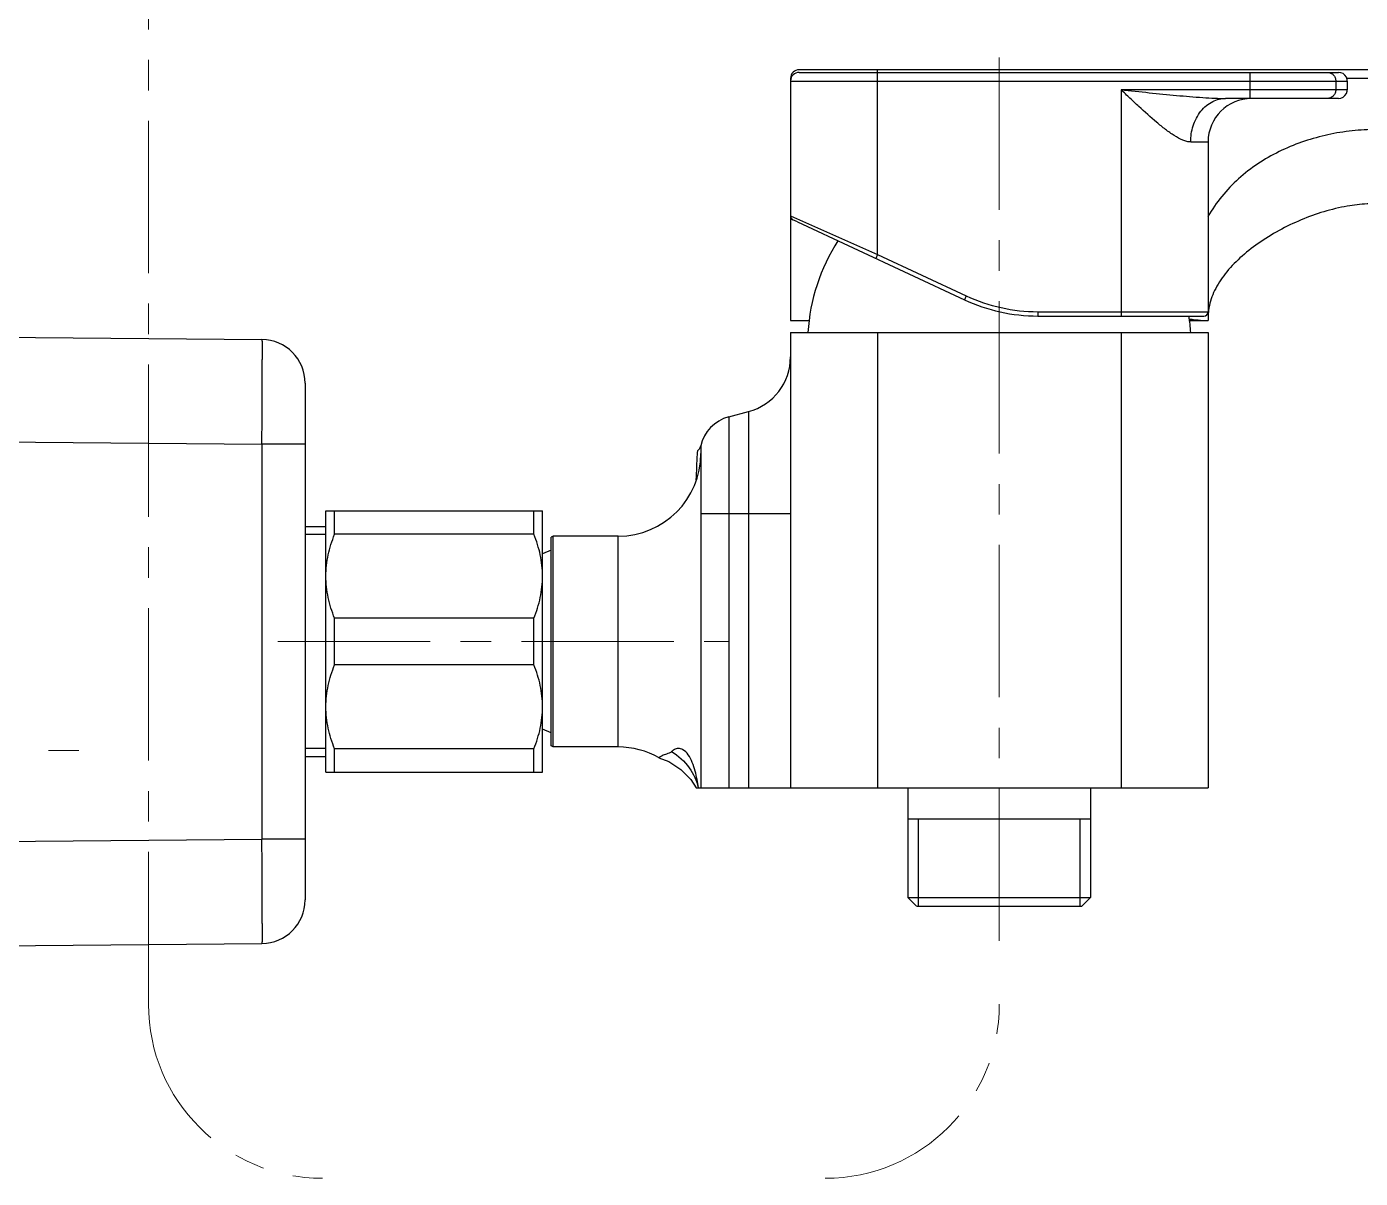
# Model space of a CAD drawing. Extents: x 0 to 1693, y 0 to 1240.
# Drawn here: x 142.2 to 295.5, y 245 to 377.3 of the extents above; entities that cross this region are included whole.
import ezdxf

# ---------------------------------------------------------------- set-up
doc = ezdxf.new("R2010")
doc.units = 0
doc.header["$LTSCALE"] = 14
doc.header["$MEASUREMENT"] = 0
doc.linetypes.add('CENTER', pattern=[2, 1.25, -0.25, 0.25, -0.25])
doc.layers.get('0').update_dxf_attribs({"linetype": 'CONTINUOUS'})
for name, color, linetype in [('DEF_LAYER_ASSEM_MEMBER', 7, 'CONTINUOUS'), ('MEMBER', 7, 'CONTINUOUS'), ('MODEL', 7, 'CONTINUOUS')]:
    doc.layers.add(name, color=color, linetype=linetype)

msp = doc.modelspace()

# ---------------------------------------------------------------- linework, layer by layer
at = {"color": 1, "linetype": 'CENTER', "lineweight": 5}
for p, q in [((156.1975008436366, 264.9534091178189), (156.1975008436357, 420.7271153567929)), ((253.9975008436363, 272.2272872658499), (253.9975008436363, 374.82339375275)), ((171.0729939501357, 306.6272872961499), (222.9289648209356, 306.6272872961499)), ((123.6975008436352, 294.1272872961499), (150.1987683877355, 294.1272872961499))]:
    msp.add_line(p, q, dxfattribs=at)
for centre, start, end in [((176.1975008436357, 264.9534091178189), 180, 270), ((233.997500843635, 264.9534091178189), 270, 0)]:
    msp.add_arc(centre, 20, start, end, dxfattribs=at)
at = {"layer": 'DEF_LAYER_ASSEM_MEMBER', "color": 7, "linetype": 'Continuous'}
for p, q in [((229.9975008519355, 371.0272872961498), (229.9975008519355, 355.5372062184499)), ((230.9975008519355, 372.0272872961498), (292.9896313839358, 372.0272872961498)), ((292.6784093867359, 371.0272872961498), (292.6784093867359, 370.0272872961498)), ((293.9964777808359, 371.0272872961498), (293.9964777808359, 370.0272872961498)), ((292.9896313839358, 369.0272872961498), (279.9975008519355, 369.0272872961498)), ((277.9975008519355, 364.0272872961498), (277.9975008519355, 344.5272872961499)), ((230.7834847148356, 354.8521607935498), (230.2748545065356, 355.08958565475)), ((230.7859015909357, 354.8510337857499), (249.9790288617355, 345.90113155545)), ((258.4313940965353, 344.0272872961499), (277.4975008519355, 344.0272872961499)), ((134.1975008436352, 341.6272872961499), (169.2411335211359, 341.32146614685)), ((174.1975008437353, 336.3216565315499), (174.1975008437353, 276.93291806075)), ((134.1975008436352, 271.6272872961499), (169.2411335211359, 271.9331084454499))]:
    msp.add_line(p, q, dxfattribs=at)
at = {"layer": 'DEF_LAYER_ASSEM_MEMBER', "color": 9, "linetype": 'Continuous'}
for p, q in [((229.9975008519355, 371.0272872961498), (293.9964777808359, 371.0272872961498)), ((239.9975008519355, 351.1072834659499), (239.9975008519355, 372.0272872961498)), ((282.8036032515361, 372.0272872961498), (282.8036032515361, 369.0272872961498)), ((267.9975008519355, 370.0272872961498), (267.9975008519355, 344.0272872961499)), ((293.9964777808359, 370.0272872961498), (267.9975008519355, 370.0272872961498)), ((275.9975008519355, 364.0272872961498), (277.9975008519355, 364.0272872961498)), ((229.9975008519355, 355.5372062184499), (239.9975008519355, 351.1072834659499)), ((239.9975008519355, 351.1072834659499), (239.7861917210362, 350.65412957245)), ((239.9975008519355, 351.1072834659499), (250.1903379926357, 346.35428544895)), ((250.1903379926357, 346.35428544895), (249.9790288616355, 345.90113155545)), ((258.4313940965353, 344.5272872961499), (258.4313940965353, 344.0272872961499)), ((258.4313940965353, 344.5272872961499), (277.9975008519355, 344.5272872961499)), ((169.2582969633354, 339.1318738614499), (169.2584448377352, 339.02964188505)), ((134.1975008436352, 329.6277442193499), (169.2411335211359, 329.3219230700499)), ((169.2411335211359, 329.3219230700499), (169.2411335211359, 283.93265152215)), ((174.1975008437353, 329.3219230700499), (169.2411335211359, 329.3219230700499)), ((134.1975008436352, 283.6268303728499), (169.2411335211359, 283.93265152215)), ((174.1975008437353, 283.93265152215), (169.2411335211359, 283.9326515223499)), ((169.2584448738357, 274.2249229529499), (169.2582970193357, 274.1227016850499))]:
    msp.add_line(p, q, dxfattribs=at)
at = {"layer": 'DEF_LAYER_ASSEM_MEMBER', "color": 7, "linetype": 'Continuous'}
for points in [[(293.9887084313355, 371.0272872961498), (293.9737426168354, 371.1996709559498), (293.8880408985356, 371.46461228675), (293.7324943313356, 371.6957871545499), (293.5192317109354, 371.8750420877498), (293.2648711926354, 371.9884579258498), (292.9889957309356, 372.0272872961498)], [(292.9889957313358, 369.0272872961498), (293.2648712073355, 369.0661166705499), (293.5192317270362, 369.1795325143501), (293.7324943416356, 369.3587874488501), (293.8880409022354, 369.58996231275), (293.9737426172355, 369.8549036380498), (293.9887084313355, 370.0272872961498)]]:
    msp.add_lwpolyline(points, dxfattribs=at)
for centre, radius, start, end in [((230.9975008519355, 371.0272872961498), 1, 90, 180), ((282.9975008519355, 364.0272872961498), 5, 90, 180), ((230.4975070521355, 355.5372033272499), 0.5, 179.9996686948992, 243.575789453693), ((258.4313940965353, 364.0272872961498), 20, 244.9999999999921, 270), ((277.4975008519355, 344.5272872961499), 0.5, 270, 0), ((169.1975008436352, 336.3216526539499), 5, 4.44335991379283e-05, 89.50000038769711), ((169.1975008436352, 276.9329219382499), 5, 270.4999996123029, 359.9999555664009)]:
    msp.add_arc(centre, radius, start, end, dxfattribs=at)
at = {"layer": 'DEF_LAYER_ASSEM_MEMBER', "color": 9, "linetype": 'Continuous'}
for centre, radius, start, end in [((258.4313940965353, 364.0272872961498), 19.5, 244.9999999999921, 270), ((-1703.529360672964, 337.5154211000499), 1872.7884176634, 359.7493286748975, 0.04632582559926691), ((-2259.011824696564, 274.74857828905), 2428.2703260334, 359.9876441923986, 0.2167015277954421)]:
    msp.add_arc(centre, radius, start, end, dxfattribs=at)
for points, start_tangent, end_tangent in [([(291.6918379594358, 372.0272872961498), (292.0697864376357, 371.95117170035), (292.3900443838361, 371.73444935255), (292.6041955278356, 371.4101162498498), (292.6794195936359, 371.0272872961498)], (1, 0), (0, -1)), ([(275.9975008519355, 364.0272872961498), (275.556642367836, 364.0821324218498), (275.0888176172361, 364.2371052078499), (274.1090206797357, 364.75913962855), (273.1015367357354, 365.4658733865501), (272.0844495804354, 366.2847999846499), (270.0406822964355, 368.1019927100499), (269.0179124172359, 369.0577624228499), (267.9975008519355, 370.0272872961498)], (-0.9998771460905315, -0.01567458853858635), (-0.7208870181032639, 0.6930526005507697)), ([(267.9975008519355, 370.0272872961498), (271.2307838691354, 369.6891638732498), (274.3824970386363, 369.3800223669498), (277.3754045299352, 369.1349139579499), (278.7552683378358, 369.0570002277498), (279.9975344407362, 369.0272872960497)], (0.9944919915949931, -0.1048125882393165), (0.9999999994144039, -3.422268642064638e-05)), ([(292.6794195936359, 370.0272872961498), (292.6042492291358, 369.6445862969501), (292.3902182187353, 369.32030126055), (292.069912803136, 369.10345726845), (291.6918379594358, 369.0272872961498)], (0, -1), (-1, 0)), ([(275.9975008520355, 364.0272872961498), (276.2783476554355, 365.8677608219498), (277.1690737202357, 367.5628211933501), (277.8086618351358, 368.2122648516499), (278.5251220159357, 368.6762288001498), (279.2696486456357, 368.9438141288499), (279.9975008519355, 369.0272872961498)], (3.586454600635887e-07, 0.9999999999999358), (0.9999999999999691, 2.491977354119895e-07)), ([(169.2411335211359, 341.32146614685), (169.241961965236, 341.3192447954499), (169.2427740727358, 341.31261007835), (169.243569560736, 341.3015682957499), (169.2443481459354, 341.2861257477499), (169.2458534755356, 341.2420635560499), (169.2472877962359, 341.18047390405), (169.2486488910358, 341.1014205538498), (169.2499347999351, 341.0050386553499), (169.2511436486352, 340.89148710335), (169.2522735628359, 340.76092480835), (169.2542896722357, 340.44950252095), (169.2559718224352, 340.0726694523499), (169.2573101140356, 339.6325781571499), (169.2582969633354, 339.1318738614499)], (0.9998871464771669, -0.0150231258314899), (0.001526022512798794, -0.9999988356269673)), ([(169.2582970193357, 274.1227016850499), (169.2573101933363, 273.6219971520499), (169.255971906236, 273.18190570395), (169.2542897464359, 272.80507255645), (169.2522736773358, 272.4936499996498), (169.2511438131355, 272.3630874547499), (169.2499350038356, 272.24953570785), (169.2486490903361, 272.1531538115499), (169.2472879139355, 272.07410080235), (169.2458534325356, 272.0125118267499), (169.2443479561357, 271.9684501975499), (169.2435693372358, 271.9530077212499), (169.2427738604351, 271.9419657815499), (169.2419618228355, 271.93533061185), (169.2411335211359, 271.9331084454499)], (-0.001525971232815533, -0.9999988357052205), (-0.999868061799044, -0.01624373707689644))]:
    msp.add_spline(points, degree=3, dxfattribs=dict(at, start_tangent=start_tangent, end_tangent=end_tangent))
at = {"layer": 'MEMBER', "color": 7, "linetype": 'Continuous'}
for p, q in [((174.1975008437353, 319.82728729615), (176.5975008437358, 319.82728729615)), ((174.1975008437353, 293.42728729615), (176.5975008437358, 293.42728729615))]:
    msp.add_line(p, q, dxfattribs=at)
at = {"layer": 'MEMBER', "color": 2, "linetype": 'Continuous'}
for p, q in [((176.5975008436358, 318.92728729615), (174.1975008436352, 318.92728729615)), ((176.5975008436358, 294.32728729615), (174.1975008436352, 294.32728729615))]:
    msp.add_line(p, q, dxfattribs=at)
at = {"layer": 'MODEL', "color": 7, "linetype": 'Continuous'}
for p, q in [((229.9975008436363, 371.32728729615), (229.9975008437355, 371.0272872961498)), ((391.4208872910349, 372.32728729615), (230.9975008436363, 372.32728729615)), ((229.9975008436363, 355.5372062184499), (229.9975008436363, 343.5272872961499)), ((229.9975008436363, 343.5272872961499), (232.2071685457354, 343.5272872961499)), ((275.7878331416355, 343.5272872961499), (278.0103559035356, 343.5272872961499)), ((229.9975008436363, 342.1272872961499), (229.9975008436363, 289.82728729615)), ((229.9975008436363, 342.1272872961499), (277.9975008436363, 342.1272872961499)), ((277.9975008436363, 342.1272872961499), (277.9975008436363, 289.82728729615)), ((222.8916008098354, 332.4356416986499), (225.1798246368357, 333.0487694252498)), ((219.6975008436352, 329.20745100145), (219.6975008436352, 289.82728729615)), ((176.5975008436358, 291.6272872961499), (176.5975008436358, 321.6272872961499)), ((176.5975008437358, 321.6272872961499), (201.4975008436363, 321.6272872961499)), ((177.5975008436358, 318.94911267665), (177.5975008436358, 321.6272872961499)), ((200.4975008437355, 318.94911267665), (200.4975008437355, 321.6272872961499)), ((201.4975008436363, 291.6272872961499), (201.4975008436363, 321.6272872961499)), ((200.4975008437355, 318.94911267665), (177.5975008436358, 318.94911267665)), ((202.6975008436352, 318.7427573499499), (202.4975008436363, 318.6272872961499)), ((202.4975008436363, 294.6282418598499), (202.4975008436363, 318.6263327324499)), ((202.6975008436352, 294.51181724225), (202.6975008436352, 318.7427573499499)), ((210.1975008436352, 318.7427573499499), (202.6975008436352, 318.7427573499499)), ((202.4975008436363, 317.1272872961499), (201.4975008436363, 316.71307373375)), ((177.5975008436358, 303.94911267665), (177.5975008436358, 309.30546191565)), ((200.4975008437355, 309.30546191565), (177.5975008436358, 309.30546191565)), ((200.4975008437355, 303.94911267665), (200.4975008437355, 309.30546191565)), ((200.4975008437355, 303.94911267665), (177.5975008436358, 303.94911267665)), ((202.4975008436363, 296.1272872961499), (201.4975008436363, 296.5415008584499)), ((202.6975008436352, 294.51181724225), (202.4975008436363, 294.6272872961499)), ((210.1975008436352, 294.51181724225), (202.6975008436352, 294.51181724225)), ((177.5975008436358, 291.6272872961499), (177.5975008436358, 294.30546191565)), ((200.4975008437355, 294.30546191565), (177.5975008436358, 294.30546191565)), ((200.4975008437355, 291.6272872961499), (200.4975008437355, 294.30546191565)), ((176.5975008437358, 291.6272872961499), (201.4975008436363, 291.6272872961499)), ((219.1474302923357, 289.82728729615), (277.9975008436363, 289.82728729615)), ((219.407737087135, 289.82728729615), (219.4022715690357, 289.86644686795)), ((243.4975008436363, 289.82728729615), (243.4975008436363, 277.2272872961499)), ((264.4975008437355, 289.82728729615), (264.4975008437355, 277.2272872961499)), ((264.4975008437355, 286.2272872961499), (243.4975008436363, 286.2272872961499)), ((243.4975008436363, 277.2272872961499), (264.4975008437355, 277.2272872961499)), ((244.4975008436363, 276.2272872961499), (243.4975008436363, 277.2272872961499)), ((244.4989733166353, 276.2272872961499), (263.4960283707355, 276.2272872961499)), ((263.4975008436363, 276.2272872961499), (264.4975008437355, 277.2272872961499))]:
    msp.add_line(p, q, dxfattribs=at)
at = {"layer": 'MODEL', "color": 9, "linetype": 'Continuous'}
for p, q in [((230.0450161840358, 371.32728729615), (229.9975008436363, 371.32728729615)), ((239.9975008436363, 372.0272872961498), (239.9975008436363, 372.32728729615)), ((384.3232526434349, 371.32728729615), (293.9324620072352, 371.32728729615)), ((239.9975008436363, 342.1272872961499), (239.9975008436363, 289.82728729615)), ((267.9975008436363, 342.1272872961499), (267.9975008436363, 289.82728729615)), ((225.1798246368357, 333.0487694252498), (225.1798246368357, 289.82728729615)), ((222.8916008098354, 332.4356416986499), (222.8916008098354, 289.82728729615)), ((219.6975008436352, 321.32728729615), (229.9975008436363, 321.32728729615)), ((210.1975008436352, 294.51181724225), (210.1975008436352, 318.7427573499499))]:
    msp.add_line(p, q, dxfattribs=at)
at = {"layer": 'MODEL', "color": 2, "linetype": 'Continuous'}
for p, q in [((244.6975008436352, 276.2272872961499), (244.6975008436352, 286.2272872961499)), ((263.2975008436356, 276.2272872961499), (263.2975008436356, 286.2272872961499))]:
    msp.add_line(p, q, dxfattribs=at)
at = {"layer": 'MODEL', "color": 7, "linetype": 'Continuous'}
msp.add_lwpolyline([(214.8714154477352, 293.28252551195), (215.9947882888359, 292.8269241709498), (217.371538890136, 291.93307166225), (218.5208627879351, 290.7611397150499), (219.1474295622361, 289.82728729615)], dxfattribs=at)
for centre, radius, start, end in [((230.9975008436363, 371.32728729615), 1, 90, 180), ((253.9975008436363, 340.76649184155), 22.042045374, 147.290062227993, 176.4605168163012), ((284.2873632640353, 343.89808285725), 6.291218987300001, 170.0641798574911, 174.2625990473946), ((253.9975008436363, 340.76649184155), 22.042045374, 3.539483183698839, 8.539683532095637), ((283.9725300397354, 343.92832193805), 5.974940094, 174.2493077411993, 183.3615002421002), ((283.8503316420361, 343.9257343440499), 5.8528020158, 183.4069690646983, 183.6681602679022), ((283.8481560098357, 343.92559543645), 5.8506219538, 183.6681658403047, 183.9037193447961), ((223.4975008436363, 339.32728729615), 6.5, 284.9999999999944, 0), ((224.0562865127354, 328.0889754803499), 4.5, 104.9999999999945, 166.9884421090978), ((210.1975008436352, 328.2427573499499), 9.5, 270, 0), ((625.603748071735, 306.62415004155), 406.9062500002, 176.9669233969014, 177.3837313929004), ((224.2604805579354, 327.8899965557499), 5, 172.6409831928947, 176.9669233970971), ((218.6975008436352, 329.32728729615), 1, 307.168746652009, 346.9884421090978), ((210.1975008436352, 285.01181724225), 9.5, 60.46310922580937, 90)]:
    msp.add_arc(centre, radius, start, end, dxfattribs=at)
for points, start_tangent, end_tangent in [([(296.9940440310352, 365.4430509952499), (294.1962419913357, 365.2664689092501), (291.4355045381358, 364.77667633585), (286.1546980206354, 362.9167313732498), (281.5049858538355, 359.8060153453499), (279.5710918688351, 357.7753229620499), (277.9767006571351, 355.4683851815499)], (-0.9999905303255887, 0.004351925912540027), (-0.5030301400279437, -0.8642688691740943)), ([(293.9934779694354, 356.6491297547499), (288.6968951094354, 355.07096469535), (283.7514763258355, 352.36605868135), (281.6626047656359, 350.6958540464499), (279.9618828018361, 348.87493210655), (278.7437749033356, 346.9538876135499), (278.0905021993353, 344.9836008393499)], (-0.9850193123277805, -0.1724440614846056), (-0.1722744568802798, -0.9850489893942355)), ([(296.9974716027359, 356.9272872960499), (296.2722882964358, 356.9094205967499), (293.9934779694354, 356.6491297547499)], (-0.9999999999978704, -2.063774750235956e-06), (-0.9850193123292851, -0.1724440614760122)), ([(176.5975008436358, 314.1272872961499), (176.8613878428355, 316.5745219582499), (177.5975008436358, 318.94911267665)], (0, 1), (0.3728450789716163, 0.927893607633251)), ([(201.4975008436363, 314.1272872961499), (201.2336138445357, 316.5745219582499), (200.4975008437355, 318.94911267665)], (0, 1), (-0.3728450789716163, 0.927893607633251)), ([(177.5975008436358, 309.30546191565), (176.861387852136, 311.68005279375), (176.5975008436358, 314.1272872961499)], (-0.3728450789669975, 0.9278936076351069), (0, 1)), ([(200.4975008437355, 309.30546191565), (201.2336138352352, 311.68005279375), (201.4975008436363, 314.1272872961499)], (0.3728450789669975, 0.9278936076351069), (0, 1)), ([(176.5975008436358, 299.1272872961499), (176.8613878428355, 301.5745219582499), (177.5975008436358, 303.94911267665)], (0, 1), (0.3728450789716163, 0.927893607633251)), ([(201.4975008436363, 299.1272872961499), (201.2336138445357, 301.5745219582499), (200.4975008437355, 303.94911267665)], (0, 1), (-0.3728450789716163, 0.927893607633251)), ([(177.5975008436358, 294.30546191565), (176.861387852136, 296.68005279375), (176.5975008436358, 299.1272872961499)], (-0.3728450789669975, 0.9278936076351069), (0, 1)), ([(200.4975008437355, 294.30546191565), (201.2336138352352, 296.68005279375), (201.4975008436363, 299.1272872961499)], (0.3728450789669975, 0.9278936076351069), (0, 1)), ([(219.4022715690357, 289.86644686795), (219.252950208735, 290.7764033238499), (219.0351823214355, 291.74328371655), (218.7102398480351, 292.73433104725), (218.2280332227351, 293.6289044756498), (217.6297321212355, 294.19852388575), (217.074943298036, 294.34162332265), (216.6508906580352, 294.2091861026499), (216.3282760823354, 293.97491619145)], (-0.1391062258670952, 0.9902774651202625), (-0.7508948296800317, -0.6604218006394066)), ([(216.3282760823354, 293.97491619145), (216.0629845399358, 293.80671931155), (215.7597465573358, 293.7028244838499), (215.4860208321356, 293.60339979045), (215.2619173120352, 293.50389366625), (215.089662251336, 293.41421147575), (214.9686304631355, 293.34321619805), (214.9269320993358, 293.31684363735), (214.8971088940357, 293.2975733126499), (214.8712292915357, 293.2826410044499)], (-0.6115995345838239, -0.7911674976241441), (-0.9584609091636589, 0.285223921866965))]:
    msp.add_spline(points, degree=3, dxfattribs=dict(at, start_tangent=start_tangent, end_tangent=end_tangent))
at = {"layer": 'MODEL', "color": 9, "linetype": 'Continuous'}
for points, start_tangent, end_tangent in [([(275.8133573843356, 343.7027593524499), (276.3022449822352, 343.6389131503499), (277.4092351564354, 343.52686733055)], (0.9912918133600375, -0.1316834870641298), (0.9980281049549649, -0.06276863643573834)), ([(216.3281085303356, 293.97586783435), (218.3600009987354, 292.1222746775499), (219.3905736837355, 289.82728729615)], (0.8566810599380431, -0.5158464515177273), (0.209859916985037, -0.9777314637685716))]:
    msp.add_spline(points, degree=3, dxfattribs=dict(at, start_tangent=start_tangent, end_tangent=end_tangent))

doc.saveas('drawing.dxf')
